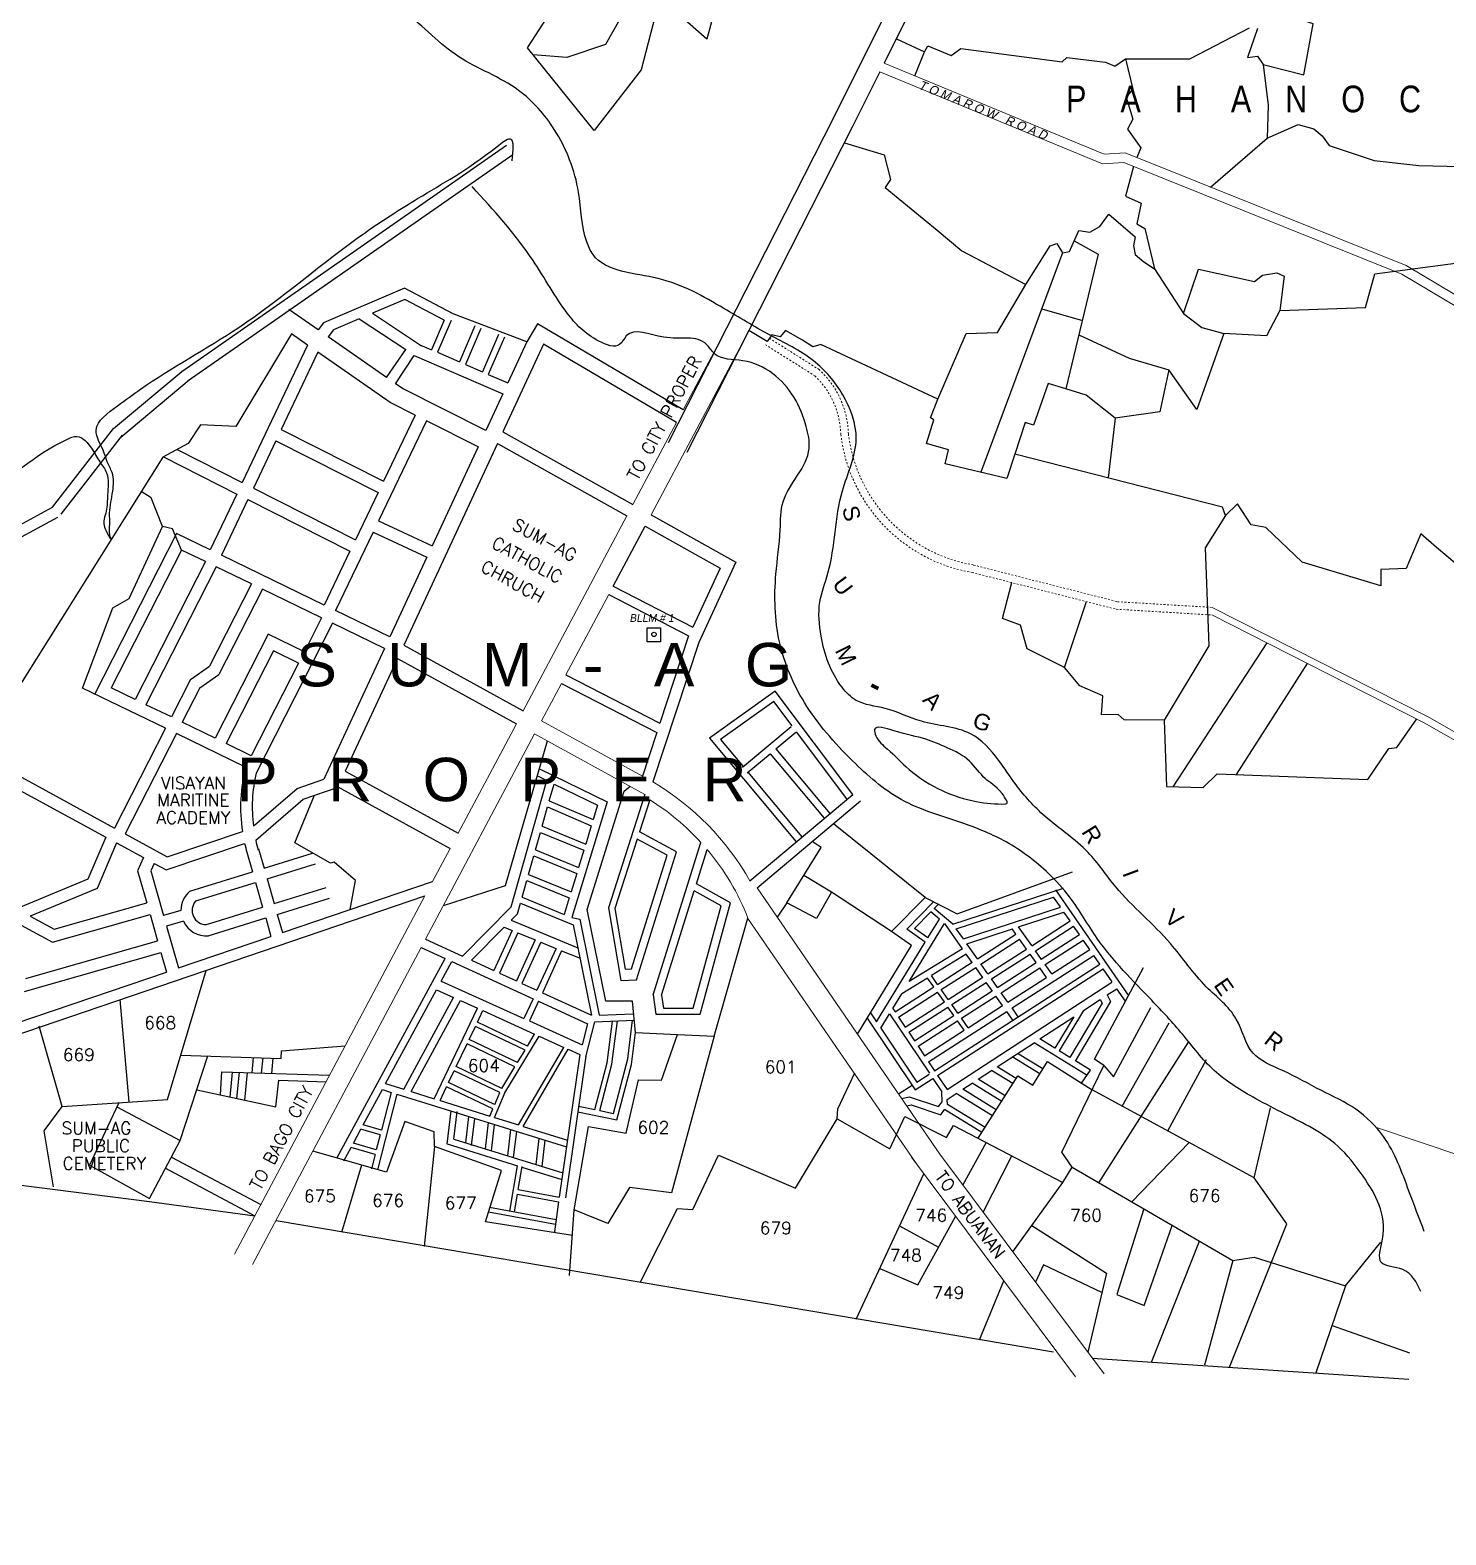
# Model space of a CAD drawing. Header units: inches. Extents: x -1369 to 1198, y -366 to 1398.
# Drawn here: x -709.3 to -629.7, y 759.5 to 844.1 of the extents above; entities that cross this region are included whole.
import ezdxf
from ezdxf.enums import TextEntityAlignment as Align

# ---------------------------------------------------------------- set-up
doc = ezdxf.new("R2010")
doc.units = ezdxf.units.IN
doc.header["$MEASUREMENT"] = 0
doc.linetypes.add('ACAD_ISO02W100', pattern=[15, 12, -3])
for name, color, linetype, lineweight in [('BOUNDARIES', 7, 'Continuous', 13), ('BOUNDARY', 3, 'Continuous', 13), ('ROAD', 8, 'Continuous', 20), ('SUBDIVIDION', 8, 'Continuous', 25)]:
    doc.layers.add(name, color=color, linetype=linetype, lineweight=lineweight)
for name, color, linetype in [('LOT_NO', 8, 'Continuous'), ('NATL_ROAD', 1, 'Continuous'), ('PERIMETER', 1, 'Continuous'), ('PRIVATE', 181, 'Continuous'), ('SUBLOTS', 1, 'Continuous')]:
    doc.layers.add(name, color=color, linetype=linetype)
doc.styles.add('LOT_NO', font='ARIALN.TTF', dxfattribs={"width": 1.5, "height": 1})
doc.styles.add('PX-0', font='leroy')
doc.styles.add('PX-R', font='ROMANS.shx')
doc.styles.add('STYLE2', font='arial.ttf')

msp = doc.modelspace()

# ---------------------------------------------------------------- linework, layer by layer
at = {"color": 8, "ltscale": 0.07}
for p, q in [((-700.7392, 824.9228), (-682.4791, 837.6374)), ((-700.3809, 824.4083), (-682.1209, 837.1229)), ((-688.2123, 829.6097), (-692.7801, 827.6615)), ((-685.4914, 828.1567), (-688.2123, 829.6097)), ((-693.0767, 827.2645), (-694.7179, 828.4081)), ((-688.1969, 828.9723), (-690.0183, 828.1955)), ((-690.0183, 828.1955), (-687.256, 826.3682)), ((-685.9929, 827.7953), (-688.1969, 828.9723)), ((-681.3376, 826.5876), (-685.4914, 828.1567)), ((-692.7801, 827.6615), (-693.0767, 827.2645)), ((-690.7684, 827.8755), (-692.2191, 827.2568)), ((-690.7684, 827.8755), (-688.155, 826.1468)), ((-685.9929, 827.7953), (-686.7065, 826.1408)), ((-685.6052, 827.7796), (-686.3743, 825.9964)), ((-684.2564, 827.4758), (-685.1281, 825.4549)), ((-683.9238, 827.3324), (-684.7959, 825.3106)), ((-680.7496, 827.5972), (-681.3376, 826.5876)), ((-672.5454, 822.7625), (-680.7496, 827.5972)), ((-694.5789, 827.0348), (-697.707, 821.8285)), ((-693.6733, 826.4038), (-694.5789, 827.0348)), ((-692.2191, 827.2568), (-692.5089, 826.8689)), ((-689.2255, 824.581), (-692.5089, 826.8689)), ((-682.9353, 826.9914), (-683.8395, 824.8951)), ((-682.6027, 826.848), (-683.5073, 824.7507)), ((-680.4077, 826.4591), (-682.6944, 821.5339)), ((-681.3376, 826.5876), (-682.4115, 824.2746)), ((-672.9246, 822.0493), (-680.4077, 826.4591)), ((-693.6733, 826.4038), (-697.343, 818.6729)), ((-693.0932, 825.9995), (-695.1522, 821.6617)), ((-689.0274, 823.1665), (-693.0932, 825.9995)), ((-689.2255, 824.581), (-688.155, 826.1468)), ((-688.7214, 824.2297), (-687.6778, 825.8206)), ((-687.6778, 825.8206), (-682.6982, 823.657)), ((-687.3603, 826.4248), (-686.7065, 826.1408)), ((-686.3743, 825.9964), (-685.1281, 825.4549)), ((-704.5813, 821.7154), (-700.7392, 824.9228)), ((-684.7959, 825.3106), (-683.8395, 824.8951)), ((-704.1795, 821.2341), (-700.3374, 824.4415)), ((-688.2979, 823.9346), (-688.7214, 824.2297)), ((-683.652, 821.6029), (-688.2979, 823.9346)), ((-683.5073, 824.7507), (-682.4115, 824.2746)), ((-687.6248, 822.4625), (-689.0274, 823.1665)), ((-682.6982, 823.657), (-683.652, 821.6029)), ((-687.6248, 822.4625), (-689.4018, 818.7555)), ((-708.0199, 817.2844), (-704.5813, 821.7154)), ((-699.6829, 821.9186), (-700.3789, 820.8642)), ((-697.707, 821.8285), (-699.6829, 821.9186)), ((-695.1522, 821.6617), (-689.4018, 818.7555)), ((-686.9851, 822.1415), (-689.6795, 816.5207)), ((-684.0791, 820.6829), (-686.9851, 822.1415)), ((-682.6944, 821.5339), (-675.3759, 817.4383)), ((-707.5246, 816.9001), (-704.086, 821.3311)), ((-700.3789, 820.8642), (-701.8024, 820.1061)), ((-695.4579, 821.0178), (-696.7204, 818.3582)), ((-695.4579, 821.0178), (-689.7099, 818.1128)), ((-682.9994, 820.877), (-688.2654, 809.5349)), ((-684.0791, 820.6829), (-686.662, 815.1197)), ((-682.9994, 820.877), (-675.7149, 816.8005)), ((-701.8024, 820.1061), (-722.9291, 786.4906)), ((-701.7811, 820.1175), (-697.6487, 818.029)), ((-701.0119, 820.5271), (-697.343, 818.6729)), ((-702.4627, 817.8193), (-703.0197, 818.1693)), ((-697.6487, 818.029), (-699.1392, 814.889)), ((-696.7204, 818.3582), (-690.9824, 815.4583)), ((-689.7099, 818.1128), (-690.9824, 815.4583)), ((-720.9973, 810.2519), (-708.0199, 817.2844)), ((-701.8205, 816.1997), (-702.4627, 817.8193)), ((-697.026, 817.7143), (-698.5115, 814.5849)), ((-697.026, 817.7143), (-691.2905, 814.8156)), ((-720.6986, 809.7007), (-707.7212, 816.7333)), ((-689.6795, 816.5207), (-686.662, 815.1197)), ((-674.3533, 816.866), (-669.5935, 814.2024)), ((-701.0407, 815.8099), (-705.6584, 806.7688)), ((-703.7101, 812.1484), (-701.8205, 816.1997)), ((-701.2701, 816.0774), (-701.8205, 816.1997)), ((-700.7524, 814.8748), (-701.2701, 816.0774)), ((-699.1392, 814.889), (-701.0407, 815.8099)), ((-689.9816, 815.8905), (-692.0967, 811.4781)), ((-689.9816, 815.8905), (-686.9563, 814.4859)), ((-674.6924, 816.2283), (-670.4786, 813.8702)), ((-700.7524, 814.8748), (-704.7069, 807.1322)), ((-699.4167, 814.2279), (-700.7524, 814.8748)), ((-691.2905, 814.8156), (-692.7408, 811.7901)), ((-699.4167, 814.2279), (-703.3712, 806.4853)), ((-698.8027, 813.9306), (-702.7572, 806.1879)), ((-696.8235, 812.972), (-698.8027, 813.9306)), ((-692.7408, 811.7901), (-698.5115, 814.5849)), ((-686.9563, 814.4859), (-689.0401, 809.9978)), ((-670.4786, 813.8702), (-672.006, 810.5466)), ((-669.5935, 814.2024), (-671.6728, 809.6778)), ((-696.8235, 812.972), (-699.1829, 808.3524)), ((-704.6152, 811.623), (-703.7101, 812.1484)), ((-696.2095, 812.6746), (-698.6524, 807.8916)), ((-692.8815, 811.0628), (-696.2095, 812.6746)), ((-676.7397, 812.3772), (-672.2461, 810.0664)), ((-676.4877, 812.8513), (-672.006, 810.5466)), ((-706.3236, 807.1197), (-704.6152, 811.623)), ((-689.0401, 809.9978), (-692.0967, 811.4781)), ((-692.2675, 810.7655), (-696.5671, 802.3472)), ((-692.8815, 811.0628), (-693.8494, 809.1677)), ((-689.3416, 809.3484), (-692.2675, 810.7655)), ((-695.8798, 810.1511), (-698.8664, 804.3035)), ((-693.8494, 809.1677), (-695.8798, 810.1511)), ((-688.2654, 809.5349), (-681.5398, 805.8438)), ((-671.6728, 809.6778), (-674.2499, 801.843)), ((-672.2461, 810.0664), (-673.8646, 805.146)), ((-695.5915, 809.216), (-698.2524, 804.0062)), ((-694.1751, 808.5301), (-695.5915, 809.216)), ((-689.3416, 809.3484), (-692.7545, 801.9977)), ((-688.6163, 808.7792), (-691.5577, 802.444)), ((-688.6163, 808.7792), (-681.93, 805.1097)), ((-700.2613, 807.5943), (-699.1829, 808.3524)), ((-699.7307, 807.1335), (-698.6524, 807.8916)), ((-694.1751, 808.5301), (-696.836, 803.3202)), ((-679.1414, 807.8595), (-673.8646, 805.146)), ((-701.6578, 804.86), (-706.3236, 807.1197)), ((-703.3712, 806.4853), (-704.7069, 807.1322)), ((-700.2613, 807.5943), (-701.3321, 805.4977)), ((-699.7307, 807.1335), (-700.7181, 805.2003)), ((-679.3934, 807.3854), (-674.0344, 804.6296)), ((-701.3321, 805.4977), (-702.7572, 806.1879)), ((-667.3714, 806.9477), (-671.07, 804.3121)), ((-667.4609, 806.3708), (-670.4595, 804.2341)), ((-666.4297, 804.9968), (-667.4609, 806.3708)), ((-663.0162, 801.1446), (-667.3714, 806.9477)), ((-701.6578, 804.86), (-704.5227, 799.2507)), ((-701.0438, 804.5626), (-703.9233, 798.9249)), ((-697.1617, 802.6825), (-701.0438, 804.5626)), ((-698.8664, 804.3035), (-700.7181, 805.2003)), ((-674.0344, 804.6296), (-674.8817, 802.0537)), ((-669.2228, 802.6832), (-666.476, 804.9584)), ((-667.339, 803.701), (-666.2094, 804.6366)), ((-663.3504, 800.8938), (-666.1786, 804.6622)), ((-696.836, 803.3202), (-698.2524, 804.0062)), ((-682.5495, 796.0306), (-680.1778, 804.148)), ((-671.07, 804.3121), (-666.1887, 798.4847)), ((-670.4595, 804.2341), (-669.1859, 802.7137)), ((-667.339, 803.701), (-664.2977, 800.0702)), ((-712.5905, 802.8598), (-705.0171, 798.7431)), ((-712.2648, 803.4591), (-704.5227, 799.2507)), ((-668.9562, 802.3614), (-667.6608, 803.4344)), ((-667.6608, 803.4344), (-664.6179, 799.8017)), ((-694.2649, 801.4785), (-692.7545, 801.9977)), ((-691.5577, 802.444), (-685.1971, 798.9641)), ((-682.2262, 794.8256), (-680.2246, 801.93)), ((-680.7766, 802.1998), (-680.2246, 801.93)), ((-680.6339, 802.587), (-676.8244, 800.7251)), ((-668.9176, 802.3933), (-665.8683, 798.753)), ((-696.6527, 799.4122), (-694.2649, 801.4785)), ((-694.3791, 798.4208), (-693.2891, 801.0927)), ((-693.9184, 800.8763), (-691.9449, 801.5548)), ((-691.9654, 801.566), (-685.6486, 798.1101)), ((-680.0765, 800.7831), (-679.8104, 801.7276)), ((-679.8104, 801.7276), (-677.3646, 800.5322)), ((-677.943, 794.666), (-675.8762, 801.3272)), ((-674.7065, 801.1453), (-676.751, 794.7657)), ((-675.8762, 801.3272), (-675.539, 801.6022)), ((-668.8009, 796.2945), (-663.0162, 801.1446)), ((-696.5853, 798.5685), (-693.9184, 800.8763)), ((-680.4792, 799.3537), (-680.1738, 800.4378)), ((-680.1738, 800.4378), (-677.7155, 799.3826)), ((-680.0765, 800.7831), (-677.611, 799.7248)), ((-676.8244, 800.7251), (-678.8108, 794.2159)), ((-677.3646, 800.5322), (-677.611, 799.7248)), ((-674.4263, 800.8382), (-675.0053, 799.0315)), ((-668.3973, 795.8956), (-662.5695, 800.7818)), ((-677.7155, 799.3826), (-678.0318, 798.346)), ((-658.948, 795.3535), (-664.0996, 799.4989)), ((-705.0171, 798.7431), (-706.0288, 796.373)), ((-703.9233, 798.9249), (-701.5659, 797.6435)), ((-701.5659, 797.6435), (-697.3362, 799.0664)), ((-680.8526, 798.0282), (-680.5763, 799.009)), ((-680.5763, 799.009), (-678.1361, 798.0043)), ((-680.4792, 799.3537), (-678.0318, 798.346)), ((-675.1329, 798.6333), (-676.3838, 794.7302)), ((-673.455, 797.7349), (-675.1329, 798.6333)), ((-672.9211, 797.9156), (-675.0053, 799.0315)), ((-704.4151, 798.416), (-705.5108, 795.8492)), ((-704.4151, 798.416), (-702.9062, 797.5958)), ((-701.6303, 796.9022), (-697.2099, 798.3892)), ((-697.0843, 797.8948), (-696.7691, 796.7936)), ((-696.4286, 798.0825), (-696.1172, 796.9948)), ((-696.1172, 796.9948), (-693.4028, 797.8323)), ((-692.3863, 797.2739), (-694.3791, 798.4208)), ((-680.8526, 798.0282), (-678.4328, 797.0318)), ((-678.1361, 798.0043), (-678.4328, 797.0318)), ((-675.4553, 791.347), (-673.455, 797.7349)), ((-675.1724, 790.7264), (-672.9211, 797.9156)), ((-674.2339, 789.8688), (-671.5481, 798.4455)), ((-671.8007, 796.1147), (-671.1964, 798.0446)), ((-666.7234, 795.0432), (-664.7829, 798.1538)), ((-664.7829, 798.1538), (-665.239, 798.4515)), ((-702.9062, 797.5958), (-703.2288, 796.84)), ((-702.3052, 797.269), (-702.4872, 796.8426)), ((-702.3052, 797.269), (-701.6303, 796.9022)), ((-695.9447, 796.3919), (-693.218, 797.2332)), ((-692.18, 797.3342), (-692.3863, 797.2739)), ((-690.9798, 796.3007), (-692.18, 797.3342)), ((-681.2406, 796.6509), (-680.9497, 797.6835)), ((-680.9497, 797.6835), (-678.5371, 796.6901)), ((-706.0288, 796.373), (-710.0402, 794.713)), ((-703.2288, 796.84), (-702.7176, 795.0518)), ((-702.4872, 796.8426), (-701.7708, 794.3369)), ((-700.2879, 795.7079), (-696.7691, 796.7936)), ((-699.9617, 795.1525), (-696.5966, 796.1908)), ((-696.5966, 796.1908), (-696.1988, 794.8013)), ((-695.9447, 796.3919), (-695.5469, 795.0024)), ((-695.0811, 793.3753), (-686.6435, 796.2434)), ((-691.2756, 794.6689), (-690.9798, 796.3007)), ((-686.0362, 794.8902), (-682.5495, 796.0306)), ((-681.6, 795.3756), (-681.3377, 796.3062)), ((-681.3377, 796.3062), (-678.9538, 795.3246)), ((-681.2406, 796.6509), (-678.8495, 795.6664)), ((-678.5371, 796.6901), (-678.8495, 795.6664)), ((-669.8841, 795.0418), (-671.8007, 796.1147)), ((-664.2104, 795.6472), (-665.7652, 796.5792)), ((-657.1347, 794.4238), (-650.657, 796.7836)), ((-712.8167, 786.6845), (-687.0732, 795.4352)), ((-705.5108, 795.8492), (-709.2692, 794.2939)), ((-695.5469, 795.0024), (-692.6177, 795.9062)), ((-695.3744, 794.3996), (-692.4329, 795.3072)), ((-681.6, 795.3756), (-679.2354, 794.4019)), ((-678.9538, 795.3246), (-679.2354, 794.4019)), ((-673.7626, 789.8497), (-671.9237, 795.7222)), ((-670.4153, 794.8778), (-671.9237, 795.7222)), ((-664.2104, 795.6472), (-665.0527, 794.1733)), ((-660.8316, 793.4434), (-664.2104, 795.6472)), ((-660.8316, 793.4434), (-658.948, 795.3535)), ((-658.948, 795.3535), (-657.1347, 794.4238)), ((-657.3836, 793.8558), (-651.1549, 795.8825)), ((-657.1954, 793.5889), (-651.722, 795.3698)), ((-651.3402, 794.8167), (-651.722, 795.3698)), ((-647.5036, 789.8534), (-651.5964, 795.7814)), ((-708.0054, 792.8307), (-702.5301, 794.396)), ((-707.9247, 793.5632), (-702.7176, 795.0518)), ((-702.5301, 794.396), (-702.1059, 792.9119)), ((-700.7908, 794.6203), (-701.7708, 794.3369)), ((-699.3613, 793.8255), (-696.1988, 794.8013)), ((-695.3744, 794.3996), (-695.0811, 793.3753)), ((-684.9664, 792.0543), (-682.2262, 794.8256)), ((-682.2265, 794.0698), (-681.8648, 794.4355)), ((-681.8648, 794.4355), (-681.6971, 795.0309)), ((-681.6971, 795.0309), (-678.7323, 793.8101)), ((-676.9038, 789.5271), (-677.943, 794.666)), ((-676.751, 794.7657), (-676.0534, 790.6776)), ((-676.3838, 794.7302), (-675.8032, 791.3277)), ((-671.9951, 789.1329), (-670.4153, 794.8778)), ((-671.6034, 788.7897), (-669.8841, 795.0418)), ((-666.7234, 795.0432), (-667.2591, 794.2393)), ((-665.0527, 794.1733), (-666.7234, 795.0432)), ((-659.9804, 793.5771), (-658.4702, 795.1085)), ((-659.5344, 793.6093), (-658.6206, 794.5359)), ((-658.1455, 794.1399), (-658.6206, 794.5359)), ((-658.4306, 794.7286), (-658.1682, 794.9947)), ((-657.3836, 793.8558), (-658.4306, 794.7286)), ((-656.7934, 793.0188), (-651.3269, 794.7974)), ((-653.6922, 793.6997), (-651.1419, 794.5295)), ((-650.7961, 794.0287), (-651.1419, 794.5295)), ((-709.7791, 793.7948), (-708.0054, 792.8307)), ((-709.2692, 794.2939), (-707.9247, 793.5632)), ((-700.6528, 794.0108), (-701.5994, 793.7371)), ((-701.5994, 793.7371), (-700.9278, 791.3879)), ((-699.2516, 793.2033), (-696.0262, 794.1985)), ((-696.0262, 794.1985), (-695.7277, 793.1555)), ((-684.4522, 791.8189), (-682.6086, 793.6833)), ((-682.157, 793.4974), (-683.1902, 791.2413)), ((-682.6086, 793.6833), (-682.157, 793.4974)), ((-682.2265, 794.0698), (-678.4717, 792.5237)), ((-678.8108, 794.2159), (-678.358, 794.1221)), ((-678.7323, 793.8101), (-677.703, 788.7298)), ((-678.358, 794.1221), (-677.2647, 788.7256)), ((-670.8117, 787.5609), (-668.9048, 794.181)), ((-658.9395, 792.8403), (-659.9804, 793.5771)), ((-659.8401, 790.6205), (-657.8477, 793.8816)), ((-658.7912, 793.0831), (-659.5344, 793.6093)), ((-658.7912, 793.0831), (-658.1455, 794.1399)), ((-657.8385, 793.8839), (-657.8436, 793.8882)), ((-656.8408, 792.4692), (-657.8385, 793.8839)), ((-656.7934, 793.0188), (-657.1954, 793.5889)), ((-656.6052, 792.7519), (-654.0241, 793.5917)), ((-653.8377, 793.2893), (-654.046, 793.5846)), ((-652.947, 792.6431), (-653.6922, 793.6997)), ((-652.9532, 792.6401), (-650.7961, 794.0287)), ((-652.7459, 792.3578), (-650.5974, 793.7409)), ((-650.2655, 793.2602), (-650.5978, 793.7414)), ((-709.5099, 790.7952), (-702.1059, 792.9119)), ((-700.9278, 791.3879), (-695.7277, 793.1555)), ((-687.0394, 793.0031), (-684.9664, 792.0543)), ((-681.8423, 793.3678), (-682.881, 791.0998)), ((-680.8738, 792.969), (-681.9294, 790.6642)), ((-681.8423, 793.3678), (-680.8738, 792.969)), ((-680.5591, 792.8394), (-681.6201, 790.5227)), ((-680.5591, 792.8394), (-679.7057, 792.4881)), ((-662.7443, 787.6693), (-659.7041, 792.6452)), ((-661.6778, 788.3583), (-658.9395, 792.8403)), ((-659.7041, 792.6452), (-660.8316, 793.4434)), ((-656.0042, 791.8997), (-656.6052, 792.7519)), ((-656.0042, 791.8997), (-653.8402, 793.2927)), ((-655.8063, 791.6073), (-653.6366, 793.004)), ((-653.2467, 792.4512), (-653.6366, 793.004)), ((-652.4148, 791.8766), (-650.2655, 793.2602)), ((-652.1988, 791.582), (-650.0582, 792.9599)), ((-649.6893, 792.4256), (-650.0582, 792.9599)), ((-709.5906, 790.0628), (-701.9184, 792.2561)), ((-701.9184, 792.2561), (-701.6044, 791.1579)), ((-691.9997, 780.7339), (-685.9353, 791.9235)), ((-687.2849, 792.5412), (-685.9353, 791.9235)), ((-684.4522, 791.8189), (-683.1902, 791.2413)), ((-679.6999, 792.4798), (-680.7737, 790.1352)), ((-679.383, 792.3551), (-680.4644, 789.9937)), ((-679.383, 792.3551), (-678.3515, 791.9304)), ((-656.8408, 792.4692), (-659.8401, 790.6205)), ((-656.6287, 792.1684), (-658.5915, 790.9586)), ((-656.3009, 791.7036), (-656.6287, 792.1684)), ((-655.4107, 791.0581), (-653.2467, 792.4512)), ((-655.2148, 790.7685), (-653.0451, 792.1652)), ((-654.057, 789.1385), (-649.462, 792.0964)), ((-652.7083, 791.6877), (-653.0451, 792.1652)), ((-652.4, 791.8673), (-652.7459, 792.3578)), ((-651.8244, 791.0511), (-649.6893, 792.4256)), ((-649.114, 791.5923), (-649.462, 792.0964)), ((-711.6396, 787.7468), (-701.6044, 791.1579)), ((-701.5448, 783.9976), (-699.3729, 791.2543)), ((-686.1552, 790.6536), (-685.5601, 791.7518)), ((-685.5601, 791.7518), (-680.9911, 789.6605)), ((-682.881, 791.0998), (-681.9294, 790.6642)), ((-675.8032, 791.3277), (-675.4553, 791.347)), ((-658.2401, 790.4603), (-658.5915, 790.9586)), ((-658.4154, 785.6048), (-649.114, 791.5923)), ((-658.2462, 785.352), (-648.9411, 791.3419)), ((-658.2401, 790.4603), (-656.2977, 791.7107)), ((-658.0366, 790.1716), (-656.0998, 791.4184)), ((-655.7094, 790.8649), (-656.0998, 791.4184)), ((-655.4107, 791.0581), (-655.803, 791.6144)), ((-654.8723, 790.2947), (-652.7083, 791.6877)), ((-654.662, 789.9964), (-652.498, 791.3894)), ((-652.1236, 790.8585), (-652.498, 791.3894)), ((-651.8244, 791.0511), (-652.1988, 791.582)), ((-649.4139, 786.2691), (-646.6671, 791.4228)), ((-648.4302, 790.6019), (-648.9411, 791.3419)), ((-689.2814, 784.8855), (-686.4191, 790.1668)), ((-686.4191, 790.1668), (-685.457, 789.7314)), ((-686.1552, 790.6536), (-681.5009, 788.5473)), ((-681.6201, 790.5227), (-680.7737, 790.1352)), ((-676.0534, 790.6776), (-675.1724, 790.7264)), ((-660.6346, 788.9189), (-658.4569, 790.3208)), ((-658.8111, 790.8232), (-660.263, 789.9283)), ((-658.4569, 790.3208), (-658.8111, 790.8232)), ((-657.6467, 789.6188), (-658.0366, 790.1716)), ((-657.7074, 784.5474), (-648.4484, 790.59)), ((-657.6467, 789.6188), (-655.7042, 790.8692)), ((-657.4451, 789.3328), (-655.5083, 790.5796)), ((-657.1083, 788.8553), (-655.1658, 790.1057)), ((-655.1623, 790.089), (-655.5083, 790.5796)), ((-654.8723, 790.2947), (-655.2096, 790.7729)), ((-654.2876, 789.4655), (-652.1236, 790.8585)), ((-648.7066, 789.869), (-648.1672, 790.221)), ((-647.6821, 789.5184), (-648.1672, 790.221)), ((-703.6984, 783.851), (-704.2083, 789.6107)), ((-688.2559, 784.5671), (-685.457, 789.7314)), ((-687.8551, 784.4426), (-685.0809, 789.5612)), ((-685.0809, 789.5612), (-684.1242, 789.1282)), ((-680.9911, 789.6605), (-681.5009, 788.5473)), ((-680.6819, 789.5189), (-681.1911, 788.4071)), ((-680.6819, 789.5189), (-677.924, 788.2566)), ((-680.4644, 789.9937), (-677.703, 788.7298)), ((-675.3919, 789.5172), (-676.9038, 789.5271)), ((-675.2301, 787.762), (-675.3919, 789.5172)), ((-674.2339, 789.8688), (-674.0792, 788.7943)), ((-673.7626, 789.8497), (-673.6598, 789.136)), ((-660.7628, 789.1103), (-660.263, 789.9283)), ((-660.4382, 788.6256), (-658.2533, 790.0321)), ((-660.0621, 788.0639), (-657.8634, 789.4793)), ((-657.8634, 789.4793), (-658.2533, 790.0321)), ((-657.1083, 788.8553), (-657.4451, 789.3328)), ((-656.898, 788.557), (-654.9612, 789.8038)), ((-656.5236, 788.0261), (-654.5868, 789.2729)), ((-654.5868, 789.2729), (-654.9612, 789.8038)), ((-654.2876, 789.4655), (-654.662, 789.9964)), ((-648.9967, 789.4019), (-650.8121, 786.3614)), ((-648.512, 789.494), (-650.5105, 786.1466)), ((-650.0437, 788.9964), (-649.1044, 789.6094)), ((-649.1044, 789.6094), (-648.9967, 789.4019)), ((-648.7066, 789.869), (-648.512, 789.494)), ((-686.5508, 784.0375), (-684.1242, 789.1282)), ((-684.1229, 788.3428), (-683.8151, 788.9884)), ((-683.8151, 788.9884), (-680.9011, 787.6697)), ((-681.1911, 788.4071), (-678.2374, 787.0705)), ((-677.5323, 788.3604), (-675.2936, 788.451)), ((-677.2647, 788.7256), (-675.3599, 788.8027)), ((-676.8269, 786.0534), (-676.5273, 788.401)), ((-676.5577, 785.9727), (-676.2464, 788.4124)), ((-675.6664, 786.284), (-675.3903, 788.4471)), ((-674.0792, 788.7943), (-671.6034, 788.7897)), ((-673.6598, 789.136), (-671.9951, 789.1329)), ((-662.1976, 788.5641), (-659.5044, 784.5421)), ((-662.0154, 788.8624), (-661.6778, 788.3583)), ((-661.4396, 788.0025), (-660.9448, 788.8124)), ((-660.945, 788.812), (-658.7073, 785.4702)), ((-660.7628, 789.1103), (-660.6346, 788.9189)), ((-660.4382, 788.6256), (-660.0621, 788.0639)), ((-659.8676, 787.7734), (-657.6618, 789.1933)), ((-659.5427, 787.2882), (-657.325, 788.7158)), ((-659.3398, 786.9852), (-657.1147, 788.4175)), ((-658.7561, 786.1135), (-654.3562, 788.9459)), ((-657.325, 788.7158), (-657.6618, 789.1933)), ((-656.7403, 787.8866), (-657.1147, 788.4175)), ((-656.5236, 788.0261), (-656.898, 788.557)), ((-654.0031, 788.4451), (-654.3562, 788.9459)), ((-653.7039, 788.6377), (-654.057, 789.1385)), ((-652.4965, 787.3956), (-650.5838, 788.6439)), ((-650.5838, 788.6439), (-651.6423, 786.8711)), ((-650.0437, 788.9964), (-651.401, 786.723)), ((-648.3502, 785.2737), (-646.2507, 789.1733)), ((-707.4678, 783.5944), (-708.7563, 788.1197)), ((-684.5903, 787.3622), (-684.2372, 788.1029)), ((-681.4438, 786.7713), (-684.2372, 788.1029)), ((-681.3057, 786.9999), (-684.1229, 788.3428)), ((-682.5828, 784.3712), (-680.6573, 787.5593)), ((-681.3057, 786.9999), (-680.9011, 787.6697)), ((-680.6573, 787.5593), (-679.255, 786.9247)), ((-677.924, 788.2566), (-678.2266, 787.0656)), ((-677.5323, 788.3604), (-678.034, 786.3856)), ((-675.4592, 785.9665), (-675.2301, 787.762)), ((-675.2301, 787.762), (-672.865, 787.6545)), ((-673.7656, 785.0854), (-672.865, 787.6545)), ((-670.8117, 787.5609), (-673.2054, 778.7435)), ((-672.865, 787.6545), (-670.8117, 787.5609)), ((-661.4396, 788.0025), (-659.4067, 784.9667)), ((-659.8676, 787.7734), (-659.5427, 787.2882)), ((-658.9786, 786.4458), (-656.7403, 787.8866)), ((-647.8645, 783.6243), (-645.2263, 788.3018)), ((-695.1544, 786.2939), (-695.1323, 786.7248)), ((-695.1323, 786.7248), (-691.5513, 787.0118)), ((-685.3128, 785.8464), (-684.7047, 787.1223)), ((-682.0081, 785.8369), (-684.7047, 787.1223)), ((-681.87, 786.0655), (-684.5903, 787.3622)), ((-681.87, 786.0655), (-681.4438, 786.7713)), ((-681.8061, 782.564), (-679.255, 786.9247)), ((-681.5454, 782.4831), (-679.0115, 786.8145)), ((-679.0115, 786.8145), (-678.3647, 786.5218)), ((-659.3398, 786.9852), (-658.9786, 786.4458)), ((-654.8938, 785.8311), (-652.818, 787.1858)), ((-649.8913, 785.3889), (-652.818, 787.1858)), ((-651.6423, 786.8711), (-652.4965, 787.3956)), ((-650.8121, 786.3614), (-651.401, 786.723)), ((-649.1742, 779.3119), (-644.1426, 787.2102)), ((-700.8272, 781.6981), (-699.2792, 786.4494)), ((-700.7993, 786.4884), (-695.1544, 786.2939)), ((-696.7269, 786.3481), (-696.8099, 785.5002)), ((-696.1939, 786.3297), (-696.2769, 785.4824)), ((-695.625, 786.3101), (-695.7079, 785.4635)), ((-678.3699, 786.5242), (-679.5154, 778.509)), ((-678.0267, 786.4227), (-679.1649, 778.4589)), ((-677.5149, 783.4295), (-676.8269, 786.0534)), ((-677.2394, 783.3729), (-676.5577, 785.9727)), ((-676.4711, 783.215), (-675.6664, 786.284)), ((-676.2757, 782.8529), (-675.4592, 785.9665)), ((-658.7561, 786.1135), (-658.4154, 785.6048)), ((-652.4963, 785.4309), (-654.0476, 786.3834)), ((-652.3228, 785.7119), (-653.7416, 786.5831)), ((-652.883, 784.805), (-652.0687, 786.1232)), ((-652.0687, 786.1232), (-649.5575, 784.5442)), ((-651.2617, 781.0375), (-648.9006, 785.896)), ((-649.6516, 785.649), (-650.4975, 786.1683)), ((-648.9006, 785.896), (-649.4139, 786.2691)), ((-648.9006, 785.896), (-648.3502, 785.2737)), ((-645.2948, 782.228), (-643.1308, 786.2499)), ((-698.5698, 784.2494), (-698.4838, 785.556)), ((-698.4838, 785.556), (-692.4324, 785.3543)), ((-698.0324, 784.1329), (-697.895, 785.5364)), ((-697.6411, 784.048), (-697.4966, 785.5231)), ((-697.194, 783.951), (-697.0415, 785.5079)), ((-695.464, 783.5756), (-695.2871, 785.0895)), ((-695.2871, 785.0895), (-692.63, 784.9827)), ((-685.7397, 784.9509), (-685.4272, 785.6065)), ((-682.8625, 784.3839), (-685.4272, 785.6065)), ((-682.7424, 784.6211), (-685.3128, 785.8464)), ((-682.7424, 784.6211), (-682.0081, 785.8369)), ((-675.7581, 782.106), (-675.0629, 785.1043)), ((-675.0629, 785.1043), (-673.7656, 785.0854)), ((-663.8475, 783.4693), (-662.8909, 785.4976)), ((-659.5044, 784.5421), (-658.5131, 785.1802)), ((-659.4067, 784.9667), (-658.7089, 785.4158)), ((-658.5131, 785.1802), (-658.0039, 784.4198)), ((-658.2462, 785.352), (-657.7074, 784.5474)), ((-655.9541, 785.1391), (-655.2065, 785.627)), ((-654.4379, 784.2082), (-655.9541, 785.1391)), ((-655.9533, 781.8119), (-653.7282, 785.3304)), ((-654.0065, 784.8903), (-655.2065, 785.627)), ((-653.8261, 785.1756), (-654.8938, 785.8311)), ((-653.7282, 785.3304), (-652.883, 784.805)), ((-650.1441, 784.913), (-649.6516, 785.649)), ((-699.9018, 784.5384), (-695.464, 783.5756)), ((-690.5395, 782.5641), (-689.4644, 784.5478)), ((-688.6435, 784.2929), (-689.7461, 780.0477)), ((-688.9663, 784.3931), (-689.5176, 782.2705)), ((-689.4644, 784.5478), (-688.9663, 784.3931)), ((-689.2814, 784.8855), (-688.2559, 784.5671)), ((-688.6435, 784.2929), (-679.1118, 781.3327)), ((-687.8551, 784.4426), (-686.5569, 784.0394)), ((-686.2235, 783.9359), (-685.8541, 784.7109)), ((-683.2458, 783.4676), (-685.8541, 784.7109)), ((-683.1607, 783.7215), (-685.7397, 784.9509)), ((-683.1598, 782.9844), (-682.5651, 784.406)), ((-683.1431, 783.7131), (-682.8625, 784.3839)), ((-660.433, 784.306), (-659.6736, 784.7948)), ((-657.9876, 783.8609), (-658.0039, 784.4198)), ((-657.6963, 784.0021), (-657.1951, 784.3292)), ((-655.1539, 783.076), (-657.1951, 784.3292)), ((-656.8323, 784.566), (-656.3045, 784.9105)), ((-654.9446, 783.407), (-656.8323, 784.566)), ((-654.64, 783.8885), (-656.3045, 784.9105)), ((-640.45, 779.5954), (-649.5575, 784.5442)), ((-708.4907, 782.241), (-707.4678, 783.5944)), ((-707.4678, 783.5944), (-701.5448, 783.9976)), ((-704.3016, 783.7776), (-705.9251, 780.2957)), ((-704.3937, 783.5802), (-700.8306, 781.6917)), ((-686.2235, 783.9359), (-683.4148, 783.0636)), ((-685.819, 781.4881), (-685.6019, 783.3483)), ((-685.443, 781.7719), (-685.2628, 783.3147)), ((-683.4148, 783.0636), (-683.2458, 783.4676)), ((-678.4277, 783.6171), (-677.5149, 783.4295)), ((-677.2394, 783.3729), (-676.4711, 783.215)), ((-663.8941, 782.9097), (-663.8475, 783.4693)), ((-660.2606, 784.0552), (-659.843, 784.1445)), ((-659.9763, 783.6415), (-659.7346, 783.6932)), ((-659.843, 784.1445), (-658.1912, 783.5958)), ((-659.7346, 783.6932), (-658.0694, 783.14)), ((-658.1912, 783.5958), (-657.9876, 783.8609)), ((-658.0694, 783.14), (-657.8516, 783.4237)), ((-655.75, 782.1334), (-657.8516, 783.4237)), ((-657.6878, 783.7108), (-657.6963, 784.0021)), ((-655.5734, 782.4126), (-657.6878, 783.7108)), ((-640.45, 779.5954), (-639.5283, 783.5293)), ((-689.5176, 782.2705), (-690.5395, 782.5641)), ((-688.1992, 782.7518), (-689.2397, 779.9029)), ((-686.5472, 782.1826), (-688.1992, 782.7518)), ((-684.7748, 781.5644), (-684.6027, 783.038)), ((-684.4503, 781.4059), (-684.2718, 782.9352)), ((-683.66, 781.2182), (-683.488, 782.6918)), ((-683.3291, 781.1155), (-683.1571, 782.589)), ((-683.1598, 782.9844), (-681.8061, 782.564)), ((-681.5454, 782.4831), (-679.0578, 781.7106)), ((-678.6745, 777.7932), (-677.8721, 782.4748)), ((-678.4724, 783.3043), (-676.2757, 782.8529)), ((-677.8721, 782.4748), (-675.7581, 782.106)), ((-666.2336, 779.0127), (-663.8941, 782.9097)), ((-663.8941, 782.9097), (-660.9354, 781.2212)), ((-660.9354, 781.2212), (-660.0769, 783.0303)), ((-660.0769, 783.0303), (-657.7435, 781.8641)), ((-657.7435, 781.8641), (-657.3469, 782.5402)), ((-657.3469, 782.5402), (-651.2056, 779.3308)), ((-707.9542, 779.0861), (-708.4907, 782.241)), ((-702.5577, 778.4331), (-700.8272, 781.6981)), ((-691.0969, 781.5357), (-690.6692, 782.3248)), ((-689.591, 782.015), (-690.6692, 782.3248)), ((-689.5844, 782.0131), (-689.8049, 781.1644)), ((-686.5332, 781.3479), (-686.5472, 782.1826)), ((-685.443, 781.7719), (-679.3208, 779.8706)), ((-682.4149, 780.8315), (-682.2428, 782.3051)), ((-682.0839, 780.7288), (-681.9119, 782.2023)), ((-680.8115, 780.3336), (-680.6395, 781.8072)), ((-680.4806, 780.2308), (-680.3085, 781.7044)), ((-689.2397, 779.9029), (-693.3749, 781.0858)), ((-691.6378, 780.5378), (-691.2266, 781.2964)), ((-689.8717, 780.9071), (-691.2266, 781.2964)), ((-689.8049, 781.1644), (-691.0969, 781.5357)), ((-689.8717, 780.9071), (-690.0824, 780.0958)), ((-686.5332, 781.3479), (-687.1073, 775.7382)), ((-682.7579, 780.0089), (-686.5332, 781.3479)), ((-685.8183, 781.4939), (-681.8719, 780.2683)), ((-672.006, 777.806), (-670.5689, 780.8647)), ((-670.5689, 780.8647), (-666.2336, 779.0127)), ((-655.5074, 781.5788), (-656.8245, 779.2035)), ((-655.6727, 777.6605), (-654.0594, 780.8222)), ((-650.683, 780.1888), (-651.2617, 781.0375)), ((-644.0947, 781.5759), (-647.3284, 778.2391)), ((-721.26, 780.616), (-702.5562, 778.2669)), ((-705.9251, 780.2957), (-702.5577, 778.4331)), ((-701.6571, 780.1323), (-696.6295, 777.4595)), ((-701.324, 780.7608), (-696.2956, 778.0875)), ((-690.6352, 780.3021), (-691.7608, 776.519)), ((-683.6724, 777.1087), (-682.7579, 780.0089)), ((-682.3056, 777.7246), (-681.8719, 780.2683)), ((-681.8303, 778.9304), (-681.6099, 780.2237)), ((-681.6158, 780.1888), (-679.3748, 779.4928)), ((-651.2056, 779.3308), (-650.683, 780.1888)), ((-650.683, 780.1888), (-641.644, 774.9355)), ((-662.8265, 771.6485), (-659.0143, 779.8136)), ((-654.0063, 775.4281), (-651.2056, 779.3308)), ((-638.6127, 777.0063), (-640.45, 779.5954)), ((-702.5562, 778.2669), (-696.6295, 777.4595)), ((-682.0435, 777.6799), (-681.875, 778.6683)), ((-681.875, 778.6683), (-679.5531, 778.2456)), ((-681.8303, 778.9304), (-679.5154, 778.509)), ((-679.5531, 778.2456), (-679.7937, 776.5618)), ((-675.562, 779.047), (-676.7846, 777.0235)), ((-673.2054, 778.7435), (-675.562, 779.047)), ((-683.4951, 777.671), (-679.7331, 776.9861)), ((-683.4475, 777.9325), (-679.6855, 777.2476)), ((-678.9357, 774.1001), (-678.6745, 777.7932)), ((-676.7846, 777.0235), (-678.6745, 777.7932)), ((-674.9598, 773.6984), (-672.8647, 777.8621)), ((-672.8647, 777.8621), (-672.006, 777.806)), ((-659.3469, 773.5683), (-657.2316, 777.4255)), ((-646.6547, 777.8477), (-648.1679, 773.0254)), ((-695.4452, 777.1914), (-651.718, 769.8183)), ((-678.7771, 776.3427), (-683.6724, 777.1087)), ((-660.3779, 776.8929), (-658.1836, 775.6896)), ((-652.9451, 776.9069), (-648.7521, 774.2268)), ((-646.6228, 772.4117), (-645.0555, 776.9182)), ((-641.8212, 768.9446), (-638.6127, 777.0063)), ((-646.2165, 769.2339), (-643.5201, 776.0259)), ((-635.3023, 773.5118), (-633.317, 775.9775)), ((-641.644, 774.9355), (-643.2266, 769.0549)), ((-641.644, 774.9355), (-640.4375, 775.1257)), ((-640.4375, 775.1257), (-635.3023, 773.5118)), ((-661.4943, 774.5018), (-659.3469, 773.5683)), ((-652.2825, 774.7012), (-652.7359, 773.7263)), ((-649.0068, 773.1492), (-652.2825, 774.7012)), ((-648.7521, 774.2268), (-649.7999, 769.7933)), ((-655.8883, 770.4755), (-654.5234, 773.7975)), ((-635.3023, 773.5118), (-636.971, 768.6229)), ((-648.1679, 773.0254), (-646.6228, 772.4117)), ((-636.0591, 771.2947), (-631.7009, 769.7527)), ((-649.5467, 769.454), (-631.7452, 768.2776))]:
    msp.add_line(p, q, dxfattribs=at)
at = {"color": 1, "ltscale": 0.07}
msp.add_line((-676.4877, 812.8513), (-674.6924, 816.2283), dxfattribs=at)
at = {"color": 8, "ltscale": 0.07, "const_width": 0.2094}
msp.add_lwpolyline([(-661.966, 807.2838), (-661.5737, 807.0878)], dxfattribs=at)
at = {"color": 8, "ltscale": 0.07}
for centre, radius, start, end in [((-688.1215, 800.4342), 9.3157, 166.03389, 188.443281), ((-687.9979, 800.4165), 8.784, 167.303014, 186.934876), ((-687.9979, 800.4165), 8.784, 192.145123, 195.818945), ((-688.1215, 800.4342), 9.3157, 192.680811, 195.818945), ((-699.3672, 794.6222), 1.4236, 130.297662, 180.073752), ((-699.3672, 794.6222), 0.7967, 139.148513, 270.425809), ((-699.3672, 794.6222), 1.4236, 205.431367, 274.658009)]:
    msp.add_arc(centre, radius, start, end, dxfattribs=at)
for points in [[(-630.8765, 776.5715), (-631.7362, 778.8432), (-633.1674, 781.9129), (-634.7252, 783.4436), (-636.6625, 784.499), (-638.8398, 785.62), (-640.5066, 786.6056), (-641.4491, 788.5155), (-643.1346, 790.3313), (-645.1549, 792.7689), (-648.2224, 795.9479), (-649.7845, 797.884), (-652.2062, 799.9119), (-653.8329, 801.6894), (-654.8191, 803.0761), (-656.3855, 804.5457), (-659.1518, 805.2525), (-661.1982, 805.981), (-662.817, 806.4304), (-663.6155, 807.1674), (-664.7937, 810.0452), (-664.8636, 811.9549), (-664.4142, 813.5724), (-663.5919, 818.2185), (-662.8216, 821.1354), (-663.578, 823.6148), (-665.225, 825.5151), (-667.6919, 826.9776), (-670.2579, 828.4543), (-673.9547, 830.143), (-677.62, 831.4954), (-677.9734, 832.2018), (-678.433, 834.9918), (-679.7973, 838.5166), (-681.8048, 840.7207), (-685.1695, 842.6142), (-688.2868, 845.1788), (-689.1562, 846.1607), (-689.0785, 846.7045), (-686.7827, 849.3876)], [(-774.9171, 797.331), (-771.423, 797.3782), (-768.1778, 798.0759), (-763.7744, 798.7447), (-759.0359, 799.3656), (-753.6368, 800.302), (-746.9359, 802.2139), (-739.9096, 804.4892), (-731.0452, 807.1851), (-725.541, 809.3364), (-721.4917, 811.8323), (-717.4789, 813.8233), (-711.8598, 817.7346), (-707.2076, 821.1008), (-706.6392, 821.2632), (-705.7897, 820.5525), (-705.3583, 819.8447), (-704.9721, 819.2193), (-704.9215, 817.9767), (-704.9934, 817.0746), (-705.1158, 816.617), (-704.9427, 815.832), (-704.7243, 815.4967), (-704.7856, 815.7335), (-704.7963, 816.3242), (-704.8016, 816.9522), (-704.6259, 818.1815), (-704.6659, 819.2325), (-704.9402, 819.8419), (-705.1, 820.3209), (-705.5607, 821.6222), (-704.3571, 822.9896), (-703.063, 823.926), (-697.5416, 827.3991), (-690.4196, 832.7355), (-687.4808, 834.6385), (-683.0295, 837.5552), (-682.2829, 837.9951), (-682.1871, 836.7515)], [(-631.0629, 773.2028), (-632.09, 774.4378), (-633.2937, 774.8389), (-633.2215, 776.1459), (-634.321, 779.6822), (-635.7414, 781.3744), (-638.6944, 783.171), (-640.3475, 784.0373), (-642.6987, 785.6334), (-644.4721, 787.6624), (-646.2054, 789.5711), (-649.2629, 793.0436), (-650.8197, 795.3852), (-652.0073, 796.7005), (-654.3906, 798.473), (-656.7659, 799.4998), (-660.2967, 800.8635), (-663.025, 803.029), (-665.7289, 806.3121), (-667.1333, 809.7201), (-667.334, 813.5289), (-667.0934, 816.0146), (-666.9249, 817.5941), (-665.4646, 820.5928), (-665.6331, 821.8196), (-666.3153, 823.4635), (-669.1882, 825.5183), (-670.7931, 825.9195), (-671.2344, 826.4408), (-673.6418, 826.8421), (-675.7522, 826.9147), (-676.1053, 826.4497), (-677.2848, 826.6183), (-679.0663, 828.1902), (-680.9923, 831.1574), (-684.4108, 835.3115)]]:
    msp.add_spline(points, degree=3, dxfattribs=at)
at = {"color": 8, "ltscale": 0.07, "start_tangent": (-0.9992609, -0.0384391), "end_tangent": (-0.9992609, -0.0384391)}
msp.add_spline([(-654.4144, 800.6096), (-656.0792, 800.7454), (-657.9818, 801.3565), (-659.8505, 802.5447), (-661.0736, 803.699), (-661.7192, 804.4459), (-661.7871, 804.7854), (-660.6999, 804.7175), (-658.8992, 804.2422), (-657.71, 803.7669), (-656.4529, 803.02), (-655.5696, 802.0355), (-654.6182, 801.1867), (-654.4144, 800.6096)], degree=3, dxfattribs=at)
at = {"layer": 'BOUNDARY', "color": 8}
msp.add_lwpolyline([(-633.5668, 782.4165), (-576.1573, 763.1427), (-466.39, 759.5183)], dxfattribs=at)
at = {"layer": 'NATL_ROAD', "color": 1}
msp.add_lwpolyline([(-649.4183, 887.442), (-648.0954, 875.4093, -0.1490778), (-649.3673, 868.668), (-664.0875, 839.1761), (-673.3855, 820.9028)], format="xyb", dxfattribs=at)
for points in [[(-653.9298, 856.9038), (-661.2431, 842.2518)], [(-661.4835, 841.77), (-663.0414, 838.6489), (-672.3414, 820.3715)]]:
    msp.add_lwpolyline(points, dxfattribs=at)
at = {"layer": 'ROAD', "color": 1}
for p, q in [((-674.3533, 816.866), (-669.213, 826.5352)), ((-675.3759, 817.4383), (-672.9246, 822.0493)), ((-681.5398, 805.8438), (-675.7149, 816.8005)), ((-679.1414, 807.8595), (-676.7397, 812.3772)), ((-680.5127, 805.2801), (-679.3934, 807.3854)), ((-687.0394, 793.0031), (-680.9029, 804.546)), ((-685.1971, 798.9641), (-681.93, 805.1097)), ((-686.6435, 796.2434), (-685.6506, 798.1112)), ((-697.7824, 775.2908), (-687.0732, 795.4352)), ((-696.7618, 774.7148), (-687.2849, 792.5412))]:
    msp.add_line(p, q, dxfattribs=at)
at = {"layer": 'ROAD', "color": 8}
for p, q in [((-672.5454, 822.7625), (-670.2336, 827.1111)), ((-680.9029, 804.546), (-674.7065, 801.1453)), ((-680.5127, 805.2801), (-674.8438, 802.1689)), ((-658.1095, 780.9249), (-668.3973, 795.8956)), ((-659.4342, 780.3782), (-668.9092, 794.166)), ((-648.8835, 768.5656), (-658.1095, 780.9249)), ((-650.4938, 768.3994), (-659.7198, 780.7588))]:
    msp.add_line(p, q, dxfattribs=at)
for points in [[(-661.4835, 841.77), (-648.9688, 836.5834), (-647.7779, 836.6578), (-632.1382, 830.3842), (-607.6428, 815.8106), (-601.107, 814.6365), (-596.9212, 813.6825), (-596.7071, 813.5539)], [(-661.2431, 842.2518), (-648.8781, 837.1272), (-647.6905, 837.2014), (-631.8994, 830.8672), (-607.4519, 816.322), (-602.9489, 815.5131)], [(-642.827, 811.2303), (-630.8801, 805.1767), (-618.2799, 798.0172)], [(-642.8014, 811.6554), (-630.6952, 805.5211), (-619.9323, 799.4056)]]:
    msp.add_lwpolyline(points, dxfattribs=at)
at = {"layer": 'ROAD', "color": 8, "linetype": 'ACAD_ISO02W100', "ltscale": 0.0001}
for points in [[(-667.698, 826.7842), (-664.9037, 825.0235, -0.2043411), (-663.2623, 821.4037, 0.3315169), (-656.2162, 814.0355), (-648.1277, 811.9766), (-642.8014, 811.6554)], [(-667.925, 826.4239), (-665.1639, 824.6842, -0.203393), (-663.6876, 821.3734, 0.331655), (-656.3046, 813.6186), (-648.1936, 811.5539), (-642.827, 811.2303)]]:
    msp.add_lwpolyline(points, format="xyb", dxfattribs=at)
at = {"layer": 'ROAD', "color": 8}
for centre, radius, start, end in [((-681.9328, 788.848), 15.0962, 29.555603, 59.40743), ((-681.63, 789.245), 13.649, 42.382869, 58.144106), ((-681.63, 789.245), 13.649, 21.200759, 40.143913)]:
    msp.add_arc(centre, radius, start, end, dxfattribs=at)
at = {"layer": 'SUBDIVIDION', "color": 8}
msp.add_line((-660.5625, 843.6152), (-658.9708, 842.883), dxfattribs=at)
msp.add_lwpolyline([(-674.5754, 810.5164), (-673.817, 810.5164), (-673.817, 809.7207), (-674.5754, 809.7207)], close=True, dxfattribs=at)
msp.add_circle((-674.1899, 810.1372), 0.1242, dxfattribs=at)
at = {"layer": 'SUBLOTS', "color": 8}
for p, q in [((-651.2122, 831.5867), (-655.8083, 819.2513)), ((-639.7289, 809.6605), (-645.0129, 801.5773)), ((-641.4371, 802.2628), (-637.4446, 808.503))]:
    msp.add_line(p, q, dxfattribs=at)
for points in [[(-667.3744, 849.4802), (-668.9517, 848.3286), (-670.0612, 847.9469), (-671.2263, 843.6077), (-673.8552, 845.9427), (-674.9173, 841.883), (-677.5462, 838.46), (-681.3017, 843.104), (-674.4312, 853.7329)], [(-670.6142, 845.8875), (-674.3202, 847.9165), (-676.9202, 843.2936), (-679.0995, 842.5677), (-680.9843, 842.7114)], [(-640.2595, 844.2062), (-640.8111, 842.5723), (-640.2516, 842.6485), (-639.9295, 842.1826), (-637.6576, 841.5897), (-637.132, 844.4528), (-639.3073, 845.1967)], [(-659.5272, 841.5406), (-658.9708, 842.883), (-658.7918, 843.2303), (-657.4861, 842.6726), (-656.928, 843.083), (-651.244, 842.3158), (-650.9699, 842.5608), (-648.8059, 842.3013), (-648.2722, 842.0851), (-647.6807, 842.4887), (-644.0681, 842.4988), (-640.703, 844.2322)], [(-647.6807, 842.4887), (-647.2584, 840.796), (-647.6441, 840.3336), (-647.2584, 839.1005), (-647.567, 838.5417), (-646.815, 837.482), (-647.0333, 836.9378)], [(-639.9295, 842.1826), (-639.6538, 839.8902), (-639.7192, 838.0265)], [(-642.8998, 835.2797), (-639.7192, 838.0265), (-637.9686, 838.8112), (-637.0851, 838.566), (-636.627, 838.1573), (-636.218, 837.6178), (-633.6984, 836.784), (-631.1772, 836.4933), (-624.0356, 836.3261), (-620.0361, 836.3801), (-618.6579, 837.2713), (-615.7124, 837.6493), (-612.6047, 834.7059), (-608.9416, 835.758), (-603.699, 835.839), (-597.2945, 834.0567), (-596.2004, 834.7769), (-593.5791, 835.1009), (-588.2015, 833.9668), (-574.8652, 832.8601)], [(-663.4859, 837.7753), (-661.2511, 837.104), (-660.8886, 835.7108), (-661.1953, 835.2649), (-658.2673, 832.8685), (-656.873, 831.6982), (-653.2757, 829.8033), (-651.9093, 831.9768), (-651.5468, 832.1161), (-651.2122, 831.5867), (-650.8218, 831.6703), (-650.2919, 832.8406), (-649.6784, 832.757), (-649.1207, 833.0636), (-648.6188, 833.7602), (-647.1408, 832.4784), (-647.2245, 831.9768), (-647.1408, 831.5031), (-646.6389, 831.0851), (-646.0419, 830.6911), (-644.408, 828.1871), (-643.5714, 830.6671), (-640.4203, 829.9705), (-639.9741, 830.3328), (-639.1655, 830.4721), (-638.7472, 830.277), (-638.9981, 828.3543), (-634.1827, 828.5058), (-633.6529, 830.4006), (-624.5899, 831.5989)], [(-647.2332, 836.4393), (-647.6826, 834.7653), (-646.7957, 834.38), (-647.0463, 833.2239), (-646.5836, 832.9542), (-646.0419, 830.6911)], [(-650.5569, 832.2555), (-649.2051, 831.5042), (-651.028, 823.9355)], [(-629.0176, 814.0496), (-630.1978, 815.0237), (-631.07, 815.7928), (-631.891, 813.8445), (-633.3277, 813.7932), (-633.3277, 812.8703), (-637.7403, 814.2034), (-639.7927, 816.1517), (-640.6137, 816.3055), (-641.3834, 817.4848), (-642.0504, 816.8183), (-642.221, 817.2929), (-653.8996, 820.2707), (-654.356, 818.9025), (-657.8193, 819.7342), (-657.6313, 820.5122), (-658.8663, 820.8609), (-658.4636, 822.2023), (-658.6515, 822.3156), (-658.237, 823.3606), (-656.638, 827.058), (-654.8661, 827.1117), (-653.2757, 829.8033)], [(-652.3872, 828.4331), (-650.1001, 827.7882)], [(-638.9981, 828.3543), (-639.746, 826.9278), (-642.1508, 827.05), (-643.6589, 822.7735), (-645.2485, 825.0136), (-645.7376, 822.6513), (-648.2647, 822.2847), (-648.6454, 818.931)], [(-644.408, 828.1871), (-643.3907, 827.3901), (-642.1508, 827.05)], [(-658.237, 823.3606), (-664.8086, 826.4324), (-665.259, 826.2993), (-665.8489, 826.686), (-666.7941, 827.2248), (-667.0986, 826.8698), (-667.5616, 826.9712), (-667.8344, 826.5972), (-668.8545, 827.2244)], [(-650.2951, 826.9783), (-647.4765, 825.6628), (-645.2485, 825.0136)], [(-648.2647, 822.2847), (-649.8965, 823.59), (-651.028, 823.9355), (-652.0337, 824.2495), (-652.8508, 821.8941), (-653.3223, 822.0511), (-653.8996, 820.2707)], [(-642.0504, 816.8183), (-643.2033, 814.9981), (-642.9849, 809.4987), (-645.499, 805.3166), (-645.368, 801.5848), (-643.3151, 801.5412), (-642.5289, 802.305), (-634.0553, 801.9776), (-632.8759, 803.7235), (-632.4173, 803.789), (-631.2929, 805.3859)], [(-651.1132, 808.2862), (-653.2071, 809.3323), (-653.5767, 810.6555), (-654.5928, 811.0247), (-654.0769, 813.0515)], [(-645.499, 805.3166), (-647.7567, 805.3322), (-648.0954, 805.6399), (-649.0192, 805.6091), (-648.9576, 806.6861), (-650.251, 807.24), (-651.1132, 808.2862), (-649.8733, 811.9815)]]:
    msp.add_lwpolyline(points, dxfattribs=at)

# ---------------------------------------------------------------- texts
at = {"layer": 'BOUNDARIES', "color": 8, "ltscale": 0.07, "style": 'STYLE2'}
for s, rotation, p in [('S', 285.593548, (-663.6314, 817.2278)), ('U', 306.50049, (-664.2103, 812.9556)), ('M', 296.365092, (-664.0427, 809.241)), ('A', 313.932286, (-659.143, 806.4105)), ('G', 339.063357, (-656.3551, 804.9692)), ('R', 301.460683, (-650.1834, 799.041)), ('I', 290.426679, (-647.8693, 796.7255)), ('V', 320.622358, (-645.5604, 794.0862)), ('E', 304.532252, (-642.7537, 790.4219)), ('R', 322.439183, (-639.9521, 787.205))]:
    msp.add_text(s, height=0.9076, rotation=rotation, dxfattribs=at).set_placement(p)
for s, p in [('S   U   M   -   A   G', (-694.2998, 807.2155)), ('P   R   O   P   E   R', (-697.6315, 800.7597))]:
    msp.add_text(s, height=2.443482, dxfattribs=at).set_placement(p)
at = {"layer": 'LOT_NO', "color": 8, "style": 'LOT_NO'}
msp.add_text('P    A    H    A    N    O    C    O    Y', height=1.5, dxfattribs=at).set_placement((-637.8842, 839.0377), align=Align.BOTTOM_CENTER)
at = {"layer": 'PERIMETER', "color": 8, "ltscale": 0.07, "style": 'PX-R'}
for s, height, rotation, p in [('TO CITY PROPER', 0.698138, 62.00389, (-673.6066, 822.3143)), ('SUM-AG', 0.69814, 331.241413, (-680.3324, 815.446)), ('CATHOLIC', 0.69814, 331.241413, (-681.3209, 814.3266)), ('CHRUCH', 0.69814, 331.241413, (-682.1447, 813.1083)), ('TO BAGO CITY', 0.698138, 62.00389, (-695.141, 781.84)), ('TO ABUANAN', 0.69814, 306.740702, (-656.4063, 777.5145))]:
    msp.add_text(s, height=height, rotation=rotation, dxfattribs=at).set_placement(p, align=Align.MIDDLE_CENTER)
for s, p in [('VISAYAN', (-700.0925, 801.7814)), ('MARITINE', (-700.0925, 800.8256)), ('ACADEMY', (-700.0925, 799.8425)), ('668', (-701.9594, 788.3049)), ('669', (-706.5337, 786.5152)), ('604', (-683.7613, 785.9011)), ('601', (-667.0675, 785.8261)), ('SUM-AG', (-705.5417, 782.3849)), ('602', (-674.2256, 782.4249)), ('PUBLIC', (-705.2937, 781.3937)), ('CEMETERY', (-705.1008, 780.4024)), ('675', (-692.9787, 778.5691)), ('676', (-689.1471, 778.3162)), ('677', (-685.0625, 778.1718)), ('676', (-643.2309, 778.5907)), ('746', (-658.604, 777.4858)), ('760', (-649.9009, 777.4858)), ('679', (-667.3428, 776.773)), ('748', (-660.0308, 775.2405)), ('749', (-657.641, 773.1377))]:
    msp.add_text(s, height=0.69814, dxfattribs=at).set_placement(p, align=Align.MIDDLE_CENTER)
at = {"layer": 'PRIVATE', "color": 8, "style": 'PX-0', "oblique": 10}
msp.add_text('T O M A R O W   R O A D', height=0.5, rotation=337.861625, dxfattribs=at).set_placement((-655.8291, 839.2383), align=Align.BOTTOM_CENTER)
msp.add_text('BLLM # 1', height=0.435, dxfattribs=at).set_placement((-674.3244, 810.713), align=Align.BOTTOM_CENTER)

doc.saveas('drawing.dxf')
